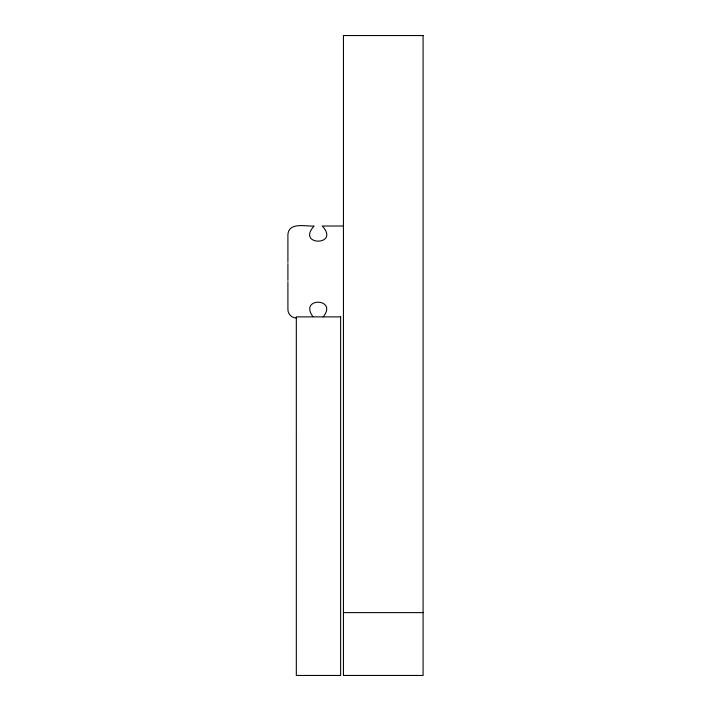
<?xml version="1.0" encoding="UTF-8"?>
<svg xmlns="http://www.w3.org/2000/svg" width="711" height="711" viewBox="0 0 711 711"><rect width="100%" height="100%" fill="white"/><g stroke="black" fill="none" stroke-linecap="round" stroke-linejoin="round"><path stroke-width="1.07" d="M323.141 316.955C338.454 297.891 298.602 296.816 312.902 316.688M343.44 226.018L322.261 226.018C340.693 246.193 295.678 246.139 314.146 226.018C306.165 226.676 288.897 221.699 287.911 234.497L287.911 262.306M343.44 612.624L423.089 612.624M296.327 318.004C291.794 318.03 287.875 314.031 287.911 309.516L287.911 281.716M287.911 263.594L287.911 280.427M423.089 35.55L343.44 35.55L343.44 675.45L423.089 675.45L423.089 35.55M340.631 316.884L296.318 316.884L296.327 675.45L340.631 675.45L340.631 316.884"/></g></svg>
